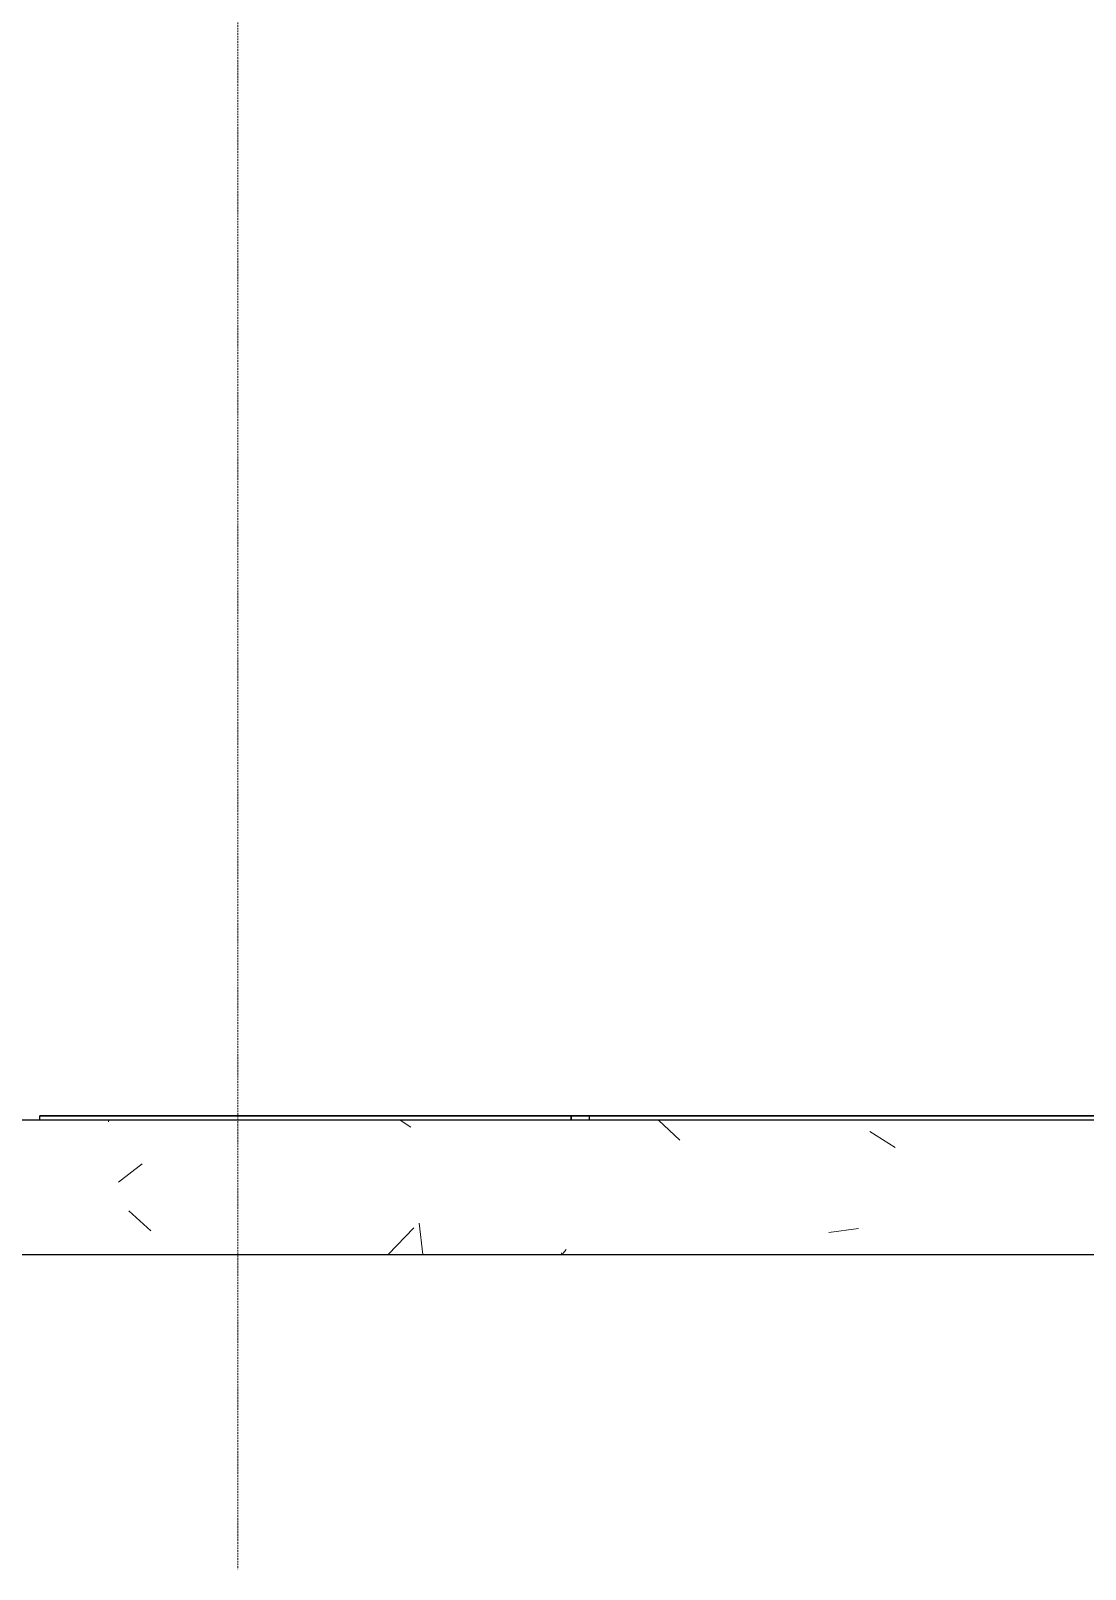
# Model space of a CAD drawing. Header units: millimetres. Extents: x 3774 to 718460, y -768339 to 192544.
# Drawn here: x 504331 to 505512, y -732864 to -731142 of the extents above; entities that cross this region are included whole.
import ezdxf

# ---------------------------------------------------------------- set-up
doc = ezdxf.new("R2010")
doc.units = ezdxf.units.MM
doc.linetypes.add('DPA_Hidden 50', pattern=[3, 2, -1])
doc.layers.add('000 - 0_HIDE_OBJ_FRAMING_DEF_SUB_1', color=7, linetype='Continuous')

# ---------------------------------------------------------------- blocks, each defined once
blk = doc.blocks.new('*U7984')
at = {"color": 7}
blk.add_line((-250, 0), (12207.346, 0), dxfattribs=at)
blk = doc.blocks.new('DPA_Drainage Gutter_Landscape_Type A - DPA_Drainage Gutter_Landscape_Type A-17304739-2350-01 ENTRANCE 3 ELEVATION 4')
at = {"layer": '000 - 0_HIDE_OBJ_FRAMING_DEF_SUB_1', "color": 7}
for p, q in [((-19649.5, 101305), (-20244.5, 101305)), ((-20244.5, 101305), (-19649.5, 101305)), ((-20244.5, 101300), (-20244.5, 101305)), ((-20244.5, 101300), (-20244.5, 101305)), ((-20237.5, 101305), (-20230.5, 101305)), ((-20230.5, 101305), (-20237.5, 101305)), ((-20237.5, 101305), (-20230.5, 101305)), ((-20230.5, 101305), (-20237.5, 101305)), ((-20237.5, 101305), (-19656.5, 101305)), ((-19656.5, 101305), (-20237.5, 101305)), ((-20237.5, 101305), (-19656.5, 101305)), ((-19656.5, 101305), (-20237.5, 101305)), ((-20223.5, 101305), (-20210.5, 101305)), ((-20210.5, 101305), (-20223.5, 101305)), ((-20223.5, 101305), (-20210.5, 101305)), ((-20210.5, 101305), (-20223.5, 101305)), ((-20203.5, 101305), (-20190.5, 101305)), ((-20190.5, 101305), (-20203.5, 101305)), ((-20203.5, 101305), (-20190.5, 101305)), ((-20190.5, 101305), (-20203.5, 101305)), ((-20183.5, 101305), (-20170.5, 101305)), ((-20170.5, 101305), (-20183.5, 101305)), ((-20183.5, 101305), (-20170.5, 101305)), ((-20170.5, 101305), (-20183.5, 101305)), ((-20163.5, 101305), (-20150.5, 101305)), ((-20150.5, 101305), (-20163.5, 101305)), ((-20163.5, 101305), (-20150.5, 101305)), ((-20150.5, 101305), (-20163.5, 101305)), ((-20143.5, 101305), (-20130.5, 101305)), ((-20130.5, 101305), (-20143.5, 101305)), ((-20143.5, 101305), (-20130.5, 101305)), ((-20130.5, 101305), (-20143.5, 101305)), ((-20123.5, 101305), (-20110.5, 101305)), ((-20110.5, 101305), (-20123.5, 101305)), ((-20123.5, 101305), (-20110.5, 101305)), ((-20110.5, 101305), (-20123.5, 101305)), ((-20103.5, 101305), (-20090.5, 101305)), ((-20090.5, 101305), (-20103.5, 101305)), ((-20103.5, 101305), (-20090.5, 101305)), ((-20090.5, 101305), (-20103.5, 101305)), ((-20083.5, 101305), (-20071.4, 101305)), ((-20071.4, 101305), (-20083.5, 101305)), ((-20083.5, 101305), (-20071.4, 101305)), ((-20071.4, 101305), (-20083.5, 101305)), ((-20063.5, 101305), (-20050.5, 101305)), ((-20050.5, 101305), (-20063.5, 101305)), ((-20063.5, 101305), (-20050.5, 101305)), ((-20050.5, 101305), (-20063.5, 101305)), ((-20043.5, 101305), (-20030.5, 101305)), ((-20030.5, 101305), (-20043.5, 101305)), ((-20043.5, 101305), (-20030.5, 101305)), ((-20030.5, 101305), (-20043.5, 101305)), ((-20023.5, 101305), (-20010.5, 101305)), ((-20010.5, 101305), (-20023.5, 101305)), ((-20023.5, 101305), (-20010.5, 101305)), ((-20010.5, 101305), (-20023.5, 101305)), ((-20003.5, 101305), (-19990.5, 101305)), ((-19990.5, 101305), (-20003.5, 101305)), ((-20003.5, 101305), (-19990.5, 101305)), ((-19990.5, 101305), (-20003.5, 101305)), ((-19983.5, 101305), (-19970.5, 101305)), ((-19970.5, 101305), (-19983.5, 101305)), ((-19983.5, 101305), (-19970.5, 101305)), ((-19970.5, 101305), (-19983.5, 101305)), ((-19963.5, 101305), (-19950.5, 101305)), ((-19950.5, 101305), (-19963.5, 101305)), ((-19963.5, 101305), (-19950.5, 101305)), ((-19950.5, 101305), (-19963.5, 101305)), ((-19943.5, 101305), (-19930.5, 101305)), ((-19930.5, 101305), (-19943.5, 101305)), ((-19943.5, 101305), (-19930.5, 101305)), ((-19930.5, 101305), (-19943.5, 101305)), ((-19923.5, 101305), (-19910.5, 101305)), ((-19910.5, 101305), (-19923.5, 101305)), ((-19923.5, 101305), (-19910.5, 101305)), ((-19910.5, 101305), (-19923.5, 101305)), ((-19903.5, 101305), (-19890.5, 101305)), ((-19890.5, 101305), (-19903.5, 101305)), ((-19903.5, 101305), (-19890.5, 101305)), ((-19890.5, 101305), (-19903.5, 101305)), ((-19883.5, 101305), (-19870.5, 101305)), ((-19870.5, 101305), (-19883.5, 101305)), ((-19883.5, 101305), (-19870.5, 101305)), ((-19870.5, 101305), (-19883.5, 101305)), ((-19863.5, 101305), (-19850.5, 101305)), ((-19850.5, 101305), (-19863.5, 101305)), ((-19863.5, 101305), (-19850.5, 101305)), ((-19850.5, 101305), (-19863.5, 101305)), ((-19843.5, 101305), (-19830.5, 101305)), ((-19830.5, 101305), (-19843.5, 101305)), ((-19843.5, 101305), (-19830.5, 101305)), ((-19830.5, 101305), (-19843.5, 101305)), ((-19823.5, 101305), (-19810.5, 101305)), ((-19810.5, 101305), (-19823.5, 101305)), ((-19823.5, 101305), (-19810.5, 101305)), ((-19810.5, 101305), (-19823.5, 101305)), ((-19803.5, 101305), (-19790.5, 101305)), ((-19790.5, 101305), (-19803.5, 101305)), ((-19803.5, 101305), (-19790.5, 101305)), ((-19790.5, 101305), (-19803.5, 101305)), ((-19783.5, 101305), (-19770.5, 101305)), ((-19770.5, 101305), (-19783.5, 101305)), ((-19783.5, 101305), (-19770.5, 101305)), ((-19770.5, 101305), (-19783.5, 101305)), ((-19763.5, 101305), (-19750.5, 101305)), ((-19750.5, 101305), (-19763.5, 101305)), ((-19763.5, 101305), (-19750.5, 101305)), ((-19750.5, 101305), (-19763.5, 101305)), ((-19743.5, 101305), (-19730.5, 101305)), ((-19730.5, 101305), (-19743.5, 101305)), ((-19743.5, 101305), (-19730.5, 101305)), ((-19730.5, 101305), (-19743.5, 101305)), ((-19723.5, 101305), (-19710.5, 101305)), ((-19710.5, 101305), (-19723.5, 101305)), ((-19723.5, 101305), (-19710.5, 101305)), ((-19710.5, 101305), (-19723.5, 101305)), ((-19703.5, 101305), (-19690.5, 101305)), ((-19690.5, 101305), (-19703.5, 101305)), ((-19703.5, 101305), (-19690.5, 101305)), ((-19690.5, 101305), (-19703.5, 101305)), ((-19683.5, 101305), (-19670.5, 101305)), ((-19670.5, 101305), (-19683.5, 101305)), ((-19683.5, 101305), (-19670.5, 101305)), ((-19670.5, 101305), (-19683.5, 101305)), ((-19663.5, 101305), (-19656.5, 101305)), ((-19656.5, 101305), (-19663.5, 101305)), ((-19663.5, 101305), (-19656.5, 101305)), ((-19656.5, 101305), (-19663.5, 101305)), ((-19649.5, 101305), (-19649.5, 101300)), ((-19649.5, 101300), (-19649.5, 101305)), ((-19034, 101305), (-19629, 101305)), ((-19629, 101305), (-19034, 101305)), ((-19629, 101300), (-19629, 101305)), ((-19629, 101300), (-19629, 101305)), ((-19622, 101305), (-19615, 101305)), ((-19615, 101305), (-19622, 101305)), ((-19622, 101305), (-19615, 101305)), ((-19615, 101305), (-19622, 101305)), ((-19622, 101305), (-19041, 101305)), ((-19041, 101305), (-19622, 101305)), ((-19622, 101305), (-19041, 101305)), ((-19041, 101305), (-19622, 101305)), ((-19608, 101305), (-19595, 101305)), ((-19595, 101305), (-19608, 101305)), ((-19608, 101305), (-19595, 101305)), ((-19595, 101305), (-19608, 101305)), ((-19588, 101305), (-19575, 101305)), ((-19575, 101305), (-19588, 101305)), ((-19588, 101305), (-19575, 101305)), ((-19575, 101305), (-19588, 101305)), ((-19568, 101305), (-19555, 101305)), ((-19555, 101305), (-19568, 101305)), ((-19568, 101305), (-19555, 101305)), ((-19555, 101305), (-19568, 101305)), ((-19548, 101305), (-19535, 101305)), ((-19535, 101305), (-19548, 101305)), ((-19548, 101305), (-19535, 101305)), ((-19535, 101305), (-19548, 101305)), ((-19528, 101305), (-19515, 101305)), ((-19515, 101305), (-19528, 101305)), ((-19528, 101305), (-19515, 101305)), ((-19515, 101305), (-19528, 101305)), ((-19508, 101305), (-19495, 101305)), ((-19495, 101305), (-19508, 101305)), ((-19508, 101305), (-19495, 101305)), ((-19495, 101305), (-19508, 101305)), ((-19488, 101305), (-19475, 101305)), ((-19475, 101305), (-19488, 101305)), ((-19488, 101305), (-19475, 101305)), ((-19475, 101305), (-19488, 101305)), ((-19468, 101305), (-19455, 101305)), ((-19455, 101305), (-19468, 101305)), ((-19468, 101305), (-19455, 101305)), ((-19455, 101305), (-19468, 101305)), ((-19448, 101305), (-19435, 101305)), ((-19435, 101305), (-19448, 101305)), ((-19448, 101305), (-19435, 101305)), ((-19435, 101305), (-19448, 101305)), ((-19428, 101305), (-19415, 101305)), ((-19415, 101305), (-19428, 101305)), ((-19428, 101305), (-19415, 101305)), ((-19415, 101305), (-19428, 101305)), ((-19408, 101305), (-19395, 101305)), ((-19395, 101305), (-19408, 101305)), ((-19408, 101305), (-19395, 101305)), ((-19395, 101305), (-19408, 101305)), ((-19387.9, 101305), (-19375, 101305)), ((-19375, 101305), (-19387.9, 101305)), ((-19387.9, 101305), (-19375, 101305)), ((-19375, 101305), (-19387.9, 101305)), ((-19368, 101305), (-19355, 101305)), ((-19355, 101305), (-19368, 101305)), ((-19368, 101305), (-19355, 101305)), ((-19355, 101305), (-19368, 101305)), ((-19348, 101305), (-19335, 101305)), ((-19335, 101305), (-19348, 101305)), ((-19348, 101305), (-19335, 101305)), ((-19335, 101305), (-19348, 101305)), ((-19328, 101305), (-19315, 101305)), ((-19315, 101305), (-19328, 101305)), ((-19328, 101305), (-19315, 101305)), ((-19315, 101305), (-19328, 101305)), ((-19308, 101305), (-19295, 101305)), ((-19295, 101305), (-19308, 101305)), ((-19308, 101305), (-19295, 101305)), ((-19295, 101305), (-19308, 101305)), ((-19288, 101305), (-19275, 101305)), ((-19275, 101305), (-19288, 101305)), ((-19288, 101305), (-19275, 101305)), ((-19275, 101305), (-19288, 101305)), ((-19268, 101305), (-19255, 101305)), ((-19255, 101305), (-19268, 101305)), ((-19268, 101305), (-19255, 101305)), ((-19255, 101305), (-19268, 101305)), ((-19248, 101305), (-19235, 101305)), ((-19235, 101305), (-19248, 101305)), ((-19248, 101305), (-19235, 101305)), ((-19235, 101305), (-19248, 101305)), ((-19228, 101305), (-19215, 101305)), ((-19215, 101305), (-19228, 101305)), ((-19228, 101305), (-19215, 101305)), ((-19215, 101305), (-19228, 101305)), ((-19208, 101305), (-19195, 101305)), ((-19195, 101305), (-19208, 101305)), ((-19208, 101305), (-19195, 101305)), ((-19195, 101305), (-19208, 101305)), ((-19188, 101305), (-19175, 101305)), ((-19175, 101305), (-19188, 101305)), ((-19188, 101305), (-19175, 101305)), ((-19175, 101305), (-19188, 101305)), ((-19168, 101305), (-19155, 101305)), ((-19155, 101305), (-19168, 101305)), ((-19168, 101305), (-19155, 101305)), ((-19155, 101305), (-19168, 101305)), ((-19148, 101305), (-19135, 101305)), ((-19135, 101305), (-19148, 101305)), ((-19148, 101305), (-19135, 101305)), ((-19135, 101305), (-19148, 101305)), ((-19128, 101305), (-19115, 101305)), ((-19115, 101305), (-19128, 101305)), ((-19128, 101305), (-19115, 101305)), ((-19115, 101305), (-19128, 101305)), ((-19108, 101305), (-19095, 101305)), ((-19095, 101305), (-19108, 101305)), ((-19108, 101305), (-19095, 101305)), ((-19095, 101305), (-19108, 101305)), ((-19088, 101305), (-19075, 101305)), ((-19075, 101305), (-19088, 101305)), ((-19088, 101305), (-19075, 101305)), ((-19075, 101305), (-19088, 101305))]:
    blk.add_line(p, q, dxfattribs=at)
blk = doc.blocks.new('DPA_Drainage Gutter_Landscape_Type A - DPA_Drainage Gutter_Landscape_Type A-19284305-2350-01 ENTRANCE 3 ELEVATION 4')
at = {"layer": '000 - 0_HIDE_OBJ_FRAMING_DEF_SUB_1', "color": 7}
for p, q in [((-19558.5, 101305), (-19653.1, 101305)), ((-19653.1, 101305), (-19558.5, 101305)), ((-19646.1, 101305), (-19639.1, 101305)), ((-19639.1, 101305), (-19646.1, 101305)), ((-19646.1, 101305), (-19639.1, 101305)), ((-19639.1, 101305), (-19646.1, 101305)), ((-19646.1, 101305), (-19558.5, 101305)), ((-19558.5, 101305), (-19646.1, 101305)), ((-19646.1, 101305), (-19558.5, 101305)), ((-19558.5, 101305), (-19646.1, 101305)), ((-19632.1, 101305), (-19619.1, 101305)), ((-19619.1, 101305), (-19632.1, 101305)), ((-19632.1, 101305), (-19619.1, 101305)), ((-19619.1, 101305), (-19632.1, 101305)), ((-19612.1, 101305), (-19599.1, 101305)), ((-19599.1, 101305), (-19612.1, 101305)), ((-19612.1, 101305), (-19599.1, 101305)), ((-19599.1, 101305), (-19612.1, 101305)), ((-19592.1, 101305), (-19579.1, 101305)), ((-19579.1, 101305), (-19592.1, 101305)), ((-19592.1, 101305), (-19579.1, 101305)), ((-19579.1, 101305), (-19592.1, 101305)), ((-19572.1, 101305), (-19559.1, 101305)), ((-19559.1, 101305), (-19572.1, 101305)), ((-19572.1, 101305), (-19559.1, 101305)), ((-19559.1, 101305), (-19572.1, 101305)), ((-19175, 101305), (-19341.4, 101305)), ((-19341.4, 101305), (-19175, 101305)), ((-19341.4, 101305), (-19339.1, 101305)), ((-19339.1, 101305), (-19341.4, 101305)), ((-19341.4, 101305), (-19339.1, 101305)), ((-19339.1, 101305), (-19341.4, 101305)), ((-19341.4, 101305), (-19175, 101305)), ((-19175, 101305), (-19341.4, 101305)), ((-19341.4, 101305), (-19175, 101305)), ((-19175, 101305), (-19341.4, 101305)), ((-19332.1, 101305), (-19319.1, 101305)), ((-19319.1, 101305), (-19332.1, 101305)), ((-19332.1, 101305), (-19319.1, 101305)), ((-19319.1, 101305), (-19332.1, 101305)), ((-19312.1, 101305), (-19299.1, 101305)), ((-19299.1, 101305), (-19312.1, 101305)), ((-19312.1, 101305), (-19299.1, 101305)), ((-19299.1, 101305), (-19312.1, 101305)), ((-19292.1, 101305), (-19279.1, 101305)), ((-19279.1, 101305), (-19292.1, 101305)), ((-19292.1, 101305), (-19279.1, 101305)), ((-19279.1, 101305), (-19292.1, 101305)), ((-19272.1, 101305), (-19259.1, 101305)), ((-19259.1, 101305), (-19272.1, 101305)), ((-19272.1, 101305), (-19259.1, 101305)), ((-19259.1, 101305), (-19272.1, 101305)), ((-19252.1, 101305), (-19239.1, 101305)), ((-19239.1, 101305), (-19252.1, 101305)), ((-19252.1, 101305), (-19239.1, 101305)), ((-19239.1, 101305), (-19252.1, 101305)), ((-19232.1, 101305), (-19219.1, 101305)), ((-19219.1, 101305), (-19232.1, 101305)), ((-19232.1, 101305), (-19219.1, 101305)), ((-19219.1, 101305), (-19232.1, 101305)), ((-19212.1, 101305), (-19199.1, 101305)), ((-19199.1, 101305), (-19212.1, 101305)), ((-19212.1, 101305), (-19199.1, 101305)), ((-19199.1, 101305), (-19212.1, 101305)), ((-19192.1, 101305), (-19179.1, 101305)), ((-19179.1, 101305), (-19192.1, 101305)), ((-19192.1, 101305), (-19179.1, 101305)), ((-19179.1, 101305), (-19192.1, 101305)), ((-19023, 101305), (-19025, 101305)), ((-19025, 101305), (-19023, 101305)), ((-19025, 101305), (-19023, 101305)), ((-19023, 101305), (-19025, 101305)), ((-19025, 101305), (-19023, 101305)), ((-19023, 101305), (-19025, 101305)), ((-19025, 101305), (-19023, 101305)), ((-19023, 101305), (-19025, 101305)), ((-19025, 101305), (-19023, 101305)), ((-19023, 101305), (-19025, 101305))]:
    blk.add_line(p, q, dxfattribs=at)
blk = doc.blocks.new('A$C7d5df670')
at = {"layer": '000 - 0_HIDE_OBJ_FRAMING_DEF_SUB_1', "lineweight": 9}
h = blk.add_hatch(dxfattribs=at)
h.set_pattern_fill('FP_38', style=0, pattern_type=2)
h.set_pattern_definition([(50, (17015.24, -101150), (728.7365, -63.7558), [76.2, -838.2]), (355, (17015.24, -101150), (-140.9716, 764.2276), [60.96, -670.56]), (100.451, (17076, -101155.3), (587.77, 700.4668), [64.76, -712.36]), (46.184, (17015.2, -100946.8), (1084.316, -168.171), [114.3, -1257.3]), (96.636, (17105.6, -100960.8), (949.61, 989.71), [97.14, -1068.54]), (351.184, (17015.2, -100946.8), (949.62, 989.701), [91.44, -1005.84]), (21, (17116.84, -100997.6), (606.458, -409.0606), [76.2, -838.2]), (326, (17116.84, -100997.6), (247.2083, 736.753), [60.96, -670.56]), (71.451, (17167.4, -101031.7), (853.6683, 327.6855), [64.76, -712.36]), (37.5, (17015.24, -101150), (12.3547, 338.2201), [33.528, -628.904, 33.528, -647.192, -673.1]), (37.5, (17015.24, -101150), (12.3547, 338.2201), [-1343.152, 33.528, -639.572]), (7.5, (17015.24, -101150), (267.2789, 400.7221), [33.528, -354.584, 33.528, -613.664, -256.54]), (7.5, (17015.24, -101150), (267.2789, 400.7221), [-1035.304, 33.528, -223.012]), (327.5, (16788.68, -101150), (542.3633, -22.91534), [33.528, -220.472, 33.528, -758.952, -1051.56]), (327.5, (16788.68, -101150), (542.3633, -22.91534), [-1046.48, 33.528, -1018.032]), (317.5, (16687.08, -101150), (592.517, 101.707), [33.528, -296.672, 33.528, -492.76, -746.76]), (317.5, (16687.08, -101150), (592.517, 101.707), [-856.488, 33.528, -713.232])])
h.paths.add_polyline_path([(389.7, 0), (9116.5, 0), (9116.5, 150), (-3634.1, 150), (-3634.1, 0), (292.1, 0)])
at = {"layer": '000 - 0_HIDE_OBJ_FRAMING_DEF_SUB_1', "color": 7, "linetype": 'DPA_Hidden 50', "lineweight": 9}
blk.add_line((-1710, 4400), (-1710, -352.5), dxfattribs=at)
at = {"layer": '000 - 0_HIDE_OBJ_FRAMING_DEF_SUB_1', "color": 7, "lineweight": 25}
for p, q in [((9116.5, 150), (-3634.1, 150)), ((-3634.1, 0), (9116.5, 0))]:
    blk.add_line(p, q, dxfattribs=at)
at = {"layer": '000 - 0_HIDE_OBJ_FRAMING_DEF_SUB_1', "color": 7}
for name in ['DPA_Drainage Gutter_Landscape_Type A - DPA_Drainage Gutter_Landscape_Type A-17304739-2350-01 ENTRANCE 3 ELEVATION 4', 'DPA_Drainage Gutter_Landscape_Type A - DPA_Drainage Gutter_Landscape_Type A-19284305-2350-01 ENTRANCE 3 ELEVATION 4']:
    blk.add_blockref(name, (18313, -101150), dxfattribs=at)

msp = doc.modelspace()

# ---------------------------------------------------------------- block references
at = {"color": 7}
msp.add_blockref('*U7984', (505514.288, -732356.64), dxfattribs=at)

# ---------------------------------------------------------------- next in the draw order: block references
msp.add_blockref('A$C7d5df670', (506273.101, -732511.64), dxfattribs=at)

doc.saveas('drawing.dxf')
